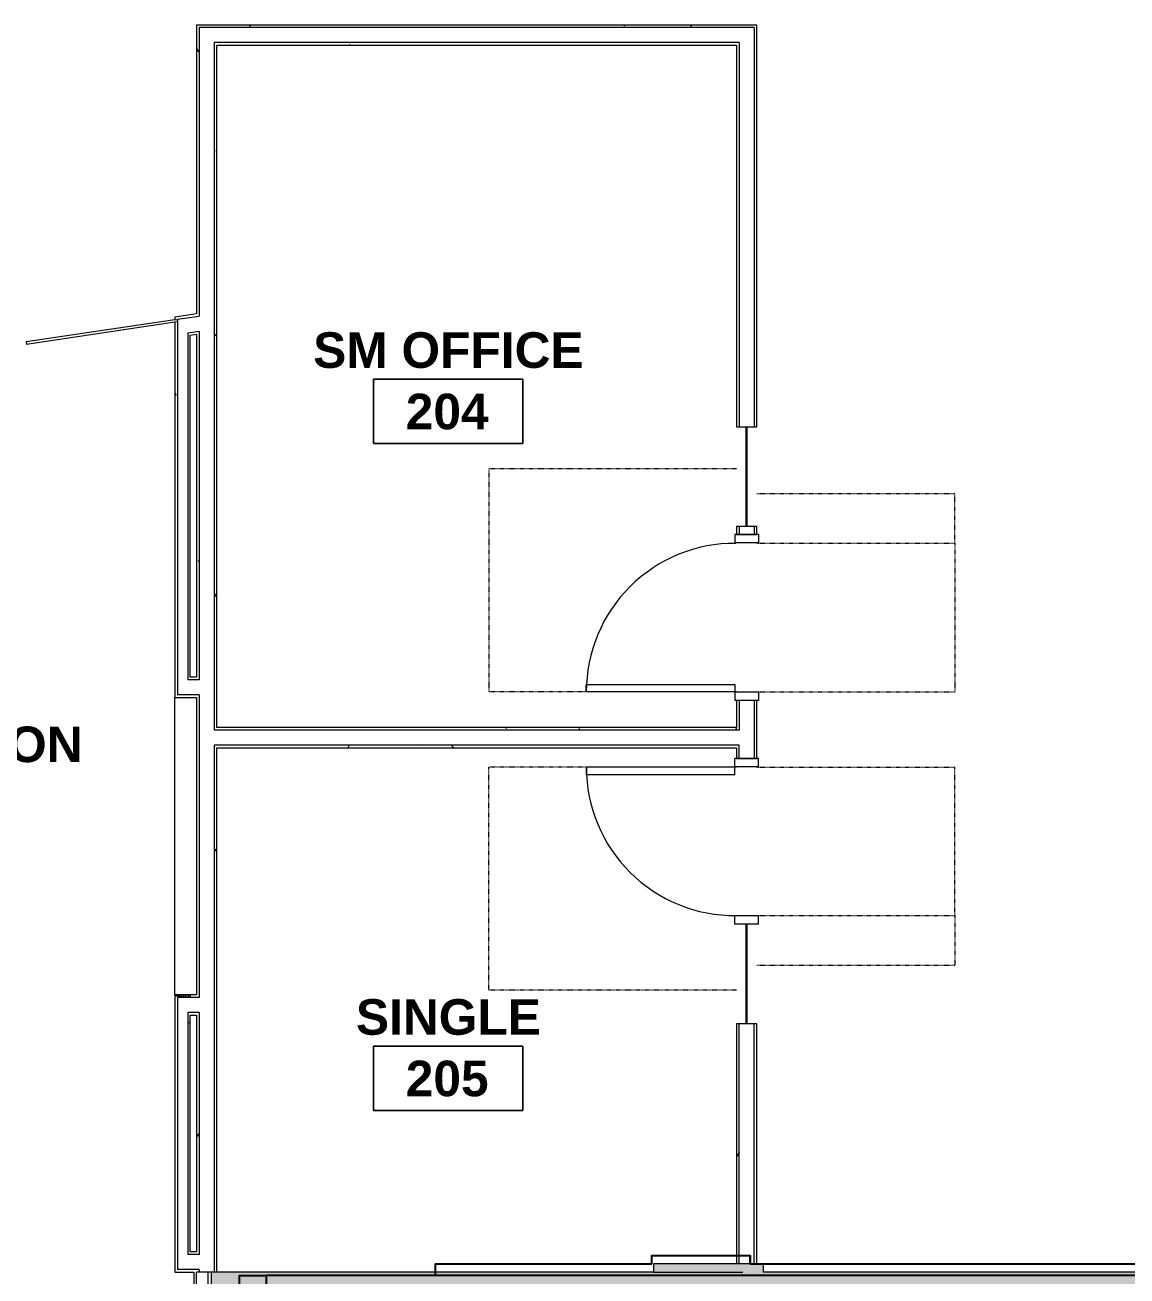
# Model space of a CAD drawing. Header units: inches. Extents: x 25329 to 28023, y 11893 to 13703.
# Drawn here: x 26722.2 to 26988.2, y 12999.2 to 13301 of the extents above; entities that cross this region are included whole.
import ezdxf

# ---------------------------------------------------------------- set-up
doc = ezdxf.new("R2010")
doc.units = ezdxf.units.IN
doc.header["$MEASUREMENT"] = 0
doc.linetypes.add('Dash', pattern=[0.25, 0.125, -0.125])
doc.linetypes.add('Overhead 1_16_', pattern=[0.101562, 0.0625, -0.039062])
for name, color, linetype, lineweight in [('A-AREA-IDEN', 2, 'Continuous', 9), ('A-DOOR', 31, 'Continuous', 13), ('A-DOOR-FRAM', 31, 'Continuous', 20), ('A-FLOR-OVHD', 1, 'Overhead 1_16_', 9), ('A-GENM', 13, 'Continuous', 13), ('A-GLAZ', 151, 'Continuous', 13), ('A-WALL', 113, 'Continuous', 13), ('A-WALL-PATT', 111, 'Continuous', 13), ('I-WALL', 2, 'Continuous', 13), ('Plaza America_Tower 1_2nd Floor -REVIT_dwg', 8, 'Continuous', 9)]:
    doc.layers.add(name, color=color, linetype=linetype, lineweight=lineweight)
doc.layers.add('L1$0$SCOPE', color=7, linetype='Continuous')
doc.styles.add('Swis721 Lt BT_B', font='', dxfattribs={"height": 8.583975})
doc.styles.get('Swis721 Lt BT_B').set_extended_font_data('Swis721 Lt BT', bold=True)
pattern_1 = [(0, (0, 0), (30.72, 7.68), [1.267, -21.773, 1.267, -21.773, -122.88]), (0, (0, 0), (30.72, 7.68), [-46.08, 1.267, -44.813, 1.267, -21.773, -53.76]), (0, (0, 0), (30.72, 7.68), [-115.2, 1.267, -14.093, 1.267, -37.133]), (120, (11.52, 3.84), (-22.0110751, 22.7643004), [1.267, -21.773, 1.267, -21.773, -122.88]), (120, (11.52, 3.84), (-22.0110751, 22.7643004), [-46.08, 1.267, -44.813, 1.267, -21.773, -53.76]), (120, (11.52, 3.84), (-22.0110751, 22.7643004), [-115.2, 1.267, -14.093, 1.267, -37.133]), (240, (15.36, 19.2), (-8.7089249, -30.4443004), [1.267, -21.773, 1.267, -21.773, -122.88]), (240, (15.36, 19.2), (-8.7089249, -30.4443004), [-46.08, 1.267, -44.813, 1.267, -21.773, -53.76]), (240, (15.36, 19.2), (-8.7089249, -30.4443004), [-115.2, 1.267, -14.093, 1.267, -37.133])]

# ---------------------------------------------------------------- blocks, each defined once
blk = doc.blocks.new('L1')
at = {"layer": 'L1$0$SCOPE', "linetype": 'Continuous'}
for p, q in [((26821.18, 13002.14), (26873.48, 13002.14)), ((26821.18, 13002.14), (26821.18, 12999.26)), ((26873.48, 13004.14), (26897.23, 13004.14)), ((26897.23, 13002.14), (26897.23, 13004.14)), ((26897.23, 13002.14), (27048.98, 13002.14)), ((27289.35, 12999.26), (26780.43, 12999.26))]:
    blk.add_line(p, q, dxfattribs=at)
blk.add_lwpolyline([(26873.48, 13002.14), (26873.48, 13004.14), (26897.23, 13004.14), (26897.23, 13002.14), (27048.98, 13002.14), (27048.98, 13004.14), (27072.73, 13004.14), (27072.73, 13002.14), (27289.35, 13002.14), (27289.35, 12999.26)], dxfattribs=at)
blk.add_lwpolyline([(26780.43, 12953.17), (26773.93, 12953.17), (26773.93, 12999.26), (26780.43, 12999.26)], close=True, dxfattribs=at)
blk = doc.blocks.new('Single Flush - OTJ_SOLIDFLUSH_ALUM-5257424-FIRST FLOOR CONSTRUCTION')
at = {"layer": 'A-DOOR', "lineweight": 20}
for p, q in [((16.16, -2.88), (17.91, -2.88)), ((16.16, -38.69), (16.16, -2.88)), ((17.91, -2.88), (17.91, -38.69)), ((17.91, -38.69), (16.16, -38.69))]:
    blk.add_line(p, q, dxfattribs=at)
at = {"layer": 'A-DOOR', "lineweight": 9}
blk.add_arc((17.91, -2.88), 35.81, 179.5, 270, dxfattribs=at)
at = {"layer": 'A-DOOR-FRAM'}
for p, q in [((-20, 2.88), (-20, -2.88)), ((-20, 2.88), (-18, 2.88)), ((-18, 2.88), (-18, -2.88)), ((18, 2.88), (18, -2.88)), ((18, 2.88), (20, 2.88)), ((20, 2.88), (20, -2.88)), ((-20, -2.88), (-18, -2.88)), ((18, -2.88), (20, -2.88))]:
    blk.add_line(p, q, dxfattribs=at)
at = {"layer": 'A-GENM', "linetype": 'Dash', "lineweight": 9}
for p, q in [((-17.91, 50.25), (-29.91, 50.25)), ((-29.91, 2.44), (-29.91, 50.25)), ((-17.91, 50.25), (17.91, 50.25)), ((-17.91, 2.44), (-17.91, 50.25)), ((17.91, 2.44), (17.91, 50.25)), ((17.87, 2.44), (17.91, 2.44)), ((-35.91, -2.44), (-35.91, -62.25)), ((17.87, -2.44), (17.91, -2.44)), ((17.91, -2.44), (17.91, -62.25)), ((-35.91, -62.25), (17.91, -62.25))]:
    blk.add_line(p, q, dxfattribs=at)
blk = doc.blocks.new('Single Flush - OTJ_SOLIDFLUSH_ALUM-5257425-FIRST FLOOR CONSTRUCTION')
at = {"layer": 'A-DOOR', "lineweight": 20}
for p, q in [((16.16, 38.69), (16.16, 2.87)), ((17.91, 38.69), (16.16, 38.69)), ((17.91, 2.87), (17.91, 38.69)), ((16.16, 2.87), (17.91, 2.87))]:
    blk.add_line(p, q, dxfattribs=at)
at = {"layer": 'A-DOOR', "lineweight": 9}
blk.add_arc((17.91, 2.87), 35.81, 90, 180.5, dxfattribs=at)
at = {"layer": 'A-DOOR-FRAM'}
for p, q in [((-20, -2.88), (-20, 2.87)), ((-20, 2.87), (-18, 2.87)), ((-18, -2.88), (-18, 2.87)), ((18, -2.88), (18, 2.87)), ((18, 2.87), (20, 2.87)), ((20, -2.88), (20, 2.87)), ((-20, -2.88), (-18, -2.88)), ((18, -2.88), (20, -2.88))]:
    blk.add_line(p, q, dxfattribs=at)
at = {"layer": 'A-GENM', "linetype": 'Dash', "lineweight": 9}
for p, q in [((-35.91, 62.25), (17.91, 62.25)), ((-35.91, 2.44), (-35.91, 62.25)), ((17.91, 2.44), (17.91, 62.25)), ((17.87, 2.44), (17.91, 2.44)), ((-29.91, -2.44), (-29.91, -50.25)), ((-17.91, -2.44), (-17.91, -50.25)), ((17.87, -2.44), (17.91, -2.44)), ((17.91, -2.44), (17.91, -50.25)), ((-17.91, -50.25), (-29.91, -50.25)), ((-17.91, -50.25), (17.91, -50.25))]:
    blk.add_line(p, q, dxfattribs=at)
blk = doc.blocks.new('Frameless opening with glazing - 24_ x 96_-4900874-FIRST FLOOR CONSTRUCTION')
at = {"layer": 'A-GLAZ', "lineweight": 30}
blk.add_line((-13.5, 0.0625), (10.5, 0.0625), dxfattribs=at)
blk = doc.blocks.new('Room Tag - Room Name and Number-3379422-FIRST FLOOR CONSTRUCTION')
at = {"layer": 'A-AREA-IDEN'}
for p, q in [((-0.1881, -0.1636), (-0.1881, -0.0018)), ((-0.1881, -0.0018), (0.1869, -0.0018)), ((0.1869, -0.0018), (-0.1881, -0.0018)), ((-0.1881, -0.0018), (-0.1881, -0.1636)), ((0.1869, -0.0018), (0.1869, -0.1636)), ((0.1869, -0.1636), (0.1869, -0.0018)), ((0.1869, -0.1636), (-0.1881, -0.1636)), ((-0.1881, -0.1636), (0.1869, -0.1636))]:
    blk.add_line(p, q, dxfattribs=at)

msp = doc.modelspace()

# ---------------------------------------------------------------- hatches: boundary and pattern name
at = {"layer": 'A-WALL-PATT', "lineweight": 9}
h = msp.add_hatch(dxfattribs=at)
h.set_pattern_fill('FP2_2', color=256, style=0, pattern_type=2)
h.set_pattern_definition(pattern_1)
h.paths.add_polyline_path([(26763.6, 13000.11), (26764.23, 13000.11), (26764.23, 13000.73), (26763.6, 13000.73)], flags=0)
h.paths.add_polyline_path([(26764.23, 13004.36), (26764.23, 13062.73), (26763.6, 13062.73), (26763.6, 13004.36)], flags=0)
h.paths.add_polyline_path([(26763.6, 13066.36), (26764.23, 13066.36), (26764.23, 13139.39), (26763.6, 13139.39), (26763.6, 13066.98)], flags=0)
h.paths.add_polyline_path([(26764.23, 13143.02), (26764.23, 13227.11), (26763.6, 13227.02), (26763.6, 13143.02)], flags=0)
h.paths.add_polyline_path([(26763.6, 13230.68), (26764.23, 13230.78), (26764.23, 13300.99), (26763.6, 13300.99), (26763.6, 13230.78)], flags=0)
h = msp.add_hatch(dxfattribs=at)
h.set_pattern_fill('FP2_2', color=256, style=0, pattern_type=2)
h.set_pattern_definition(pattern_1)
h.paths.add_polyline_path([(26893.93, 13300.36), (26898.18, 13300.36), (26898.18, 13300.99), (26764.23, 13300.99), (26764.23, 13300.36), (26879.03, 13300.36)], flags=0)
h = msp.add_hatch(dxfattribs=at)
h.set_pattern_fill('FP2_2', color=256, style=0, pattern_type=2)
h.set_pattern_definition(pattern_1)
h.paths.add_polyline_path([(26898.18, 13131.48), (26898.81, 13131.48), (26898.81, 13138.04), (26898.18, 13138.04)], flags=0)
h.paths.add_polyline_path([(26898.81, 13178.04), (26898.81, 13180.04), (26898.18, 13180.04), (26898.18, 13178.04)], flags=0)
h.paths.add_polyline_path([(26898.81, 13204.04), (26898.81, 13300.99), (26898.18, 13300.99), (26898.18, 13204.04)], flags=0)
h = msp.add_hatch(dxfattribs=at)
h.set_pattern_fill('FP2_2', color=256, style=0, pattern_type=2)
h.set_pattern_definition(pattern_1)
h.paths.add_polyline_path([(26767.85, 13000.11), (26768.48, 13000.11), (26768.48, 13127.23), (26767.85, 13127.23), (26767.85, 13040.1)], flags=0)
h.paths.add_polyline_path([(26767.85, 13130.86), (26768.48, 13130.86), (26768.48, 13296.74), (26767.85, 13296.74), (26767.85, 13139.11)], flags=0)
h = msp.add_hatch(dxfattribs=at)
h.set_pattern_fill('FP2_2', color=256, style=0, pattern_type=2)
h.set_pattern_definition(pattern_1)
h.paths.add_polyline_path([(26879.03, 13296.11), (26893.93, 13296.11), (26893.93, 13296.74), (26768.48, 13296.74), (26768.48, 13296.11)], flags=0)
h = msp.add_hatch(dxfattribs=at)
h.set_pattern_fill('FP2_2', color=256, style=0, pattern_type=2)
h.set_pattern_definition(pattern_1)
h.paths.add_polyline_path([(26758.35, 13139.39), (26758.98, 13139.39), (26758.98, 13229.43), (26758.35, 13229.34), (26758.35, 13139.48)], flags=0)
h.paths.add_polyline_path([(26758.35, 13229.84), (26758.98, 13229.94), (26758.98, 13230.63), (26758.35, 13230.54), (26758.35, 13230.11)], flags=0)
h = msp.add_hatch(dxfattribs=at)
h.set_pattern_fill('FP2_2', color=256, style=0, pattern_type=2)
h.set_pattern_definition(pattern_1)
h.paths.add_polyline_path([(26898.53, 13130.86), (26898.81, 13130.86), (26898.81, 13131.48), (26898.18, 13131.48), (26898.18, 13130.86)], flags=0)
h.paths.add_polyline_path([(26894.56, 13130.86), (26894.56, 13131.48), (26768.48, 13131.48), (26768.48, 13130.86), (26879.03, 13130.86)], flags=0)
h = msp.add_hatch(dxfattribs=at)
h.set_pattern_fill('FP2_2', color=256, style=0, pattern_type=2)
h.set_pattern_definition(pattern_1)
h.paths.add_polyline_path([(26813.46, 13126.61), (26894.56, 13126.61), (26894.56, 13127.23), (26768.48, 13127.23), (26768.48, 13126.61)], flags=0)
h = msp.add_hatch(dxfattribs=at)
h.set_pattern_fill('FP2_2', color=256, style=0, pattern_type=2)
h.set_pattern_definition(pattern_1)
h.paths.add_polyline_path([(26894.56, 13002.11), (26894.56, 13060.04), (26893.93, 13060.04), (26893.93, 13002.11)], flags=0)
h.paths.add_polyline_path([(26893.93, 13124.04), (26894.56, 13124.04), (26894.56, 13126.61), (26893.93, 13126.61)], flags=0)
h = msp.add_hatch(dxfattribs=at)
h.set_pattern_fill('FP2_2', color=256, style=0, pattern_type=2)
h.set_pattern_definition(pattern_1)
h.paths.add_polyline_path([(26758.35, 13000.73), (26758.98, 13000.73), (26758.98, 13066.36), (26758.35, 13066.36), (26758.35, 13004.36)], flags=0)
h = msp.add_hatch(dxfattribs=at)
h.set_pattern_fill('FP2_2', color=256, style=0, pattern_type=2)
h.set_pattern_definition(pattern_1)
h.paths.add_polyline_path([(26762.1, 13004.98), (26762.1, 13062.11), (26761.48, 13062.11), (26761.48, 13004.98)], flags=0)
for points in [[(26895.43, 13000.11), (26895.43, 13002.11), (26873.93, 13002.11), (26873.93, 13000.11), (26894.56, 13000.11)], [(26895.43, 12815.84), (26900.43, 12815.84), (26900.43, 13002.11), (26895.43, 13002.11), (26895.43, 12842.08)], [(26767.85, 12986.11), (26780.35, 12986.11), (26780.35, 13000.11), (26767.23, 13000.11), (26767.23, 12986.11)], [(26881.43, 12986.11), (26895.43, 12986.11), (26895.43, 13000.11), (26780.35, 13000.11), (26780.35, 12986.11), (26879.03, 12986.11)], [(27010.17, 12996.11), (27048.68, 12996.11), (27048.68, 13000.11), (26900.43, 13000.11), (26900.43, 12996.11)]]:
    msp.add_hatch(color=7, dxfattribs=at).paths.add_polyline_path(points, flags=0)

# ---------------------------------------------------------------- linework, layer by layer
at = {"layer": 'A-FLOR-OVHD'}
for p, q in [((26758.35, 13138.77), (26760.35, 13138.77)), ((26760.35, 13138.77), (26762.35, 13138.77)), ((26758.35, 13066.77), (26762.35, 13066.77))]:
    msp.add_line(p, q, dxfattribs=at)
at = {"layer": 'A-WALL'}
for p, q in [((26898.18, 13300.36), (26764.23, 13300.36)), ((26764.23, 13300.36), (26764.23, 13230.78)), ((26898.18, 13300.36), (26898.18, 13204.04)), ((26894.56, 13296.74), (26767.85, 13296.74)), ((26767.85, 13296.74), (26767.85, 13130.86)), ((26894.56, 13296.74), (26894.56, 13204.04)), ((26758.35, 13229.84), (26758.98, 13229.94)), ((26758.35, 13229.34), (26758.98, 13229.43)), ((26758.98, 13230), (26764.23, 13230.78)), ((26758.98, 13230), (26758.98, 13139.39)), ((26761.48, 13226.71), (26764.23, 13227.11)), ((26761.48, 13226.71), (26761.48, 13143.02)), ((26764.23, 13227.11), (26764.23, 13143.02)), ((26894.56, 13180.04), (26894.56, 13178.04)), ((26898.18, 13180.04), (26898.18, 13178.04)), ((26764.23, 13143.02), (26761.48, 13143.02)), ((26764.23, 13139.39), (26758.98, 13139.39)), ((26764.23, 13139.39), (26764.23, 13066.36)), ((26894.56, 13138.04), (26894.56, 13130.86)), ((26898.18, 13138.04), (26898.18, 13124.04)), ((26894.56, 13130.86), (26767.85, 13130.86)), ((26767.85, 13127.23), (26767.85, 13000.11)), ((26894.56, 13127.23), (26767.85, 13127.23)), ((26894.56, 13124.04), (26894.56, 13127.23)), ((26758.98, 13066.36), (26758.98, 13000.73)), ((26764.23, 13066.36), (26758.98, 13066.36)), ((26761.48, 13062.73), (26761.48, 13004.36)), ((26764.23, 13062.73), (26761.48, 13062.73)), ((26764.23, 13062.73), (26764.23, 13004.36)), ((26894.56, 13002.11), (26894.56, 13060.04)), ((26898.18, 13002.11), (26898.18, 13060.04)), ((26764.23, 13004.36), (26761.48, 13004.36)), ((26764.23, 13000.73), (26758.98, 13000.73)), ((26763.6, 12986.13), (26763.6, 13000.11)), ((26764.23, 13000.73), (26764.23, 13000.11))]:
    msp.add_line(p, q, dxfattribs=at)
at = {"layer": 'A-WALL', "color": 55}
for p, q in [((26898.81, 13002.11), (26895.43, 13002.11)), ((26768.48, 13000.11), (26767.23, 13000.11))]:
    msp.add_line(p, q, dxfattribs=at)
at = {"layer": 'A-WALL', "color": 8, "lineweight": 20}
for p, q in [((26766.35, 13000.11), (26766.35, 12986.13)), ((26873.93, 13000.11), (26768.48, 13000.11)), ((27048.68, 13000.11), (26900.43, 13000.11))]:
    msp.add_line(p, q, dxfattribs=at)
at = {"layer": 'I-WALL'}
for p, q in [((26898.81, 13300.99), (26763.6, 13300.99)), ((26763.6, 13300.99), (26763.6, 13231.32)), ((26898.81, 13204.04), (26898.81, 13300.99)), ((26768.48, 13296.11), (26893.93, 13296.11)), ((26768.48, 13131.48), (26768.48, 13296.11)), ((26893.93, 13296.11), (26893.93, 13204.04)), ((26763.6, 13231.32), (26758.35, 13230.54)), ((26758.35, 13229.84), (26722.44, 13224.52)), ((26722.52, 13224.03), (26758.35, 13229.34)), ((26758.35, 13230.54), (26758.35, 13229.84)), ((26758.35, 13229.34), (26758.35, 13138.77)), ((26762.1, 13226.17), (26763.6, 13226.39)), ((26762.1, 13143.64), (26762.1, 13226.17)), ((26763.6, 13226.39), (26763.6, 13143.64)), ((26722.44, 13224.52), (26722.52, 13224.03)), ((26893.93, 13204.04), (26898.81, 13204.04)), ((26898.81, 13180.04), (26893.93, 13180.04)), ((26893.93, 13180.04), (26893.93, 13178.04)), ((26898.81, 13178.04), (26898.81, 13180.04)), ((26893.93, 13178.04), (26898.81, 13178.04)), ((26763.6, 13143.64), (26762.1, 13143.64)), ((26758.35, 13138.77), (26763.6, 13138.77)), ((26763.6, 13138.77), (26763.6, 13066.98)), ((26898.81, 13138.04), (26893.93, 13138.04)), ((26893.93, 13138.04), (26893.93, 13131.48)), ((26898.81, 13124.04), (26898.81, 13138.04)), ((26893.93, 13131.48), (26768.48, 13131.48)), ((26768.48, 13000.11), (26768.48, 13126.61)), ((26768.48, 13126.61), (26893.93, 13126.61)), ((26893.93, 13126.61), (26893.93, 13124.04)), ((26893.93, 13124.04), (26898.81, 13124.04)), ((26758.35, 13066.98), (26758.35, 13000.11)), ((26763.6, 13066.98), (26758.35, 13066.98)), ((26762.1, 13004.98), (26762.1, 13062.11)), ((26762.1, 13062.11), (26763.6, 13062.11)), ((26763.6, 13062.11), (26763.6, 13004.98)), ((26893.93, 13060.04), (26893.93, 13002.11)), ((26898.81, 13060.04), (26893.93, 13060.04)), ((26898.81, 13002.11), (26898.81, 13060.04)), ((26763.6, 13004.98), (26762.1, 13004.98)), ((26758.35, 13000.11), (26762.98, 13000.11)), ((26762.98, 13000.11), (26762.98, 12986.13)), ((26767.23, 13000.11), (26763.6, 13000.11)), ((26767.23, 12986.13), (26767.23, 13000.11))]:
    msp.add_line(p, q, dxfattribs=at)
at = {"layer": 'I-WALL', "lineweight": 9}
msp.add_line((26758.35, 13066.98), (26758.35, 13138.77), dxfattribs=at)
at = {"layer": 'I-WALL', "color": 8, "lineweight": 20}
for p, q in [((26895.43, 13002.11), (26873.93, 13002.11)), ((26873.93, 13002.11), (26873.93, 13000.11)), ((26900.43, 13002.11), (26898.81, 13002.11)), ((26900.43, 13000.11), (26900.43, 13002.11)), ((26873.93, 13000.11), (26895.43, 13000.11))]:
    msp.add_line(p, q, dxfattribs=at)

# ---------------------------------------------------------------- block references
at = {"layer": 'A-AREA-IDEN', "xscale": 95.99999999999994, "yscale": 95.99999999999994, "zscale": 95.99999999999994}
for p in [(26824.38, 13215.72), (26824.38, 13054.82)]:
    msp.add_blockref('Room Tag - Room Name and Number-3379422-FIRST FLOOR CONSTRUCTION', p, dxfattribs=at)
at = {"layer": 'A-DOOR'}
for name, p, rotation in [('Single Flush - OTJ_SOLIDFLUSH_ALUM-5257424-FIRST FLOOR CONSTRUCTION', (26896.37, 13158.04), 269.9999999999999), ('Single Flush - OTJ_SOLIDFLUSH_ALUM-5257425-FIRST FLOOR CONSTRUCTION', (26896.37, 13104.04), 89.9999999999999)]:
    msp.add_blockref(name, p, dxfattribs=dict(at, rotation=rotation))
at = {"layer": 'A-GLAZ'}
for p, rotation in [((26896.37, 13193.54), 89.99999999999991), ((26896.37, 13073.54), 89.9999999999999)]:
    msp.add_blockref('Frameless opening with glazing - 24_ x 96_-4900874-FIRST FLOOR CONSTRUCTION', p, dxfattribs=dict(at, rotation=rotation))
at = {"layer": 'Plaza America_Tower 1_2nd Floor -REVIT_dwg'}
msp.add_blockref('L1', (0, 0), dxfattribs=at)

# ---------------------------------------------------------------- texts
at = {"layer": 'A-AREA-IDEN', "char_height": 8.584, "attachment_point": 2, "line_spacing_factor": 0.998538, "style": 'Swis721 Lt BT_B'}
for s, insert, width in [('SM OFFICE', (26824.39, 13226.86), 73.872), ('204', (26824.1, 13212.04), 23.004), ('RECEPTION', (26701.12, 13131.74), 77.76), ('SINGLE', (26824.39, 13065.96), 49.464), ('205', (26824.1, 13051.13), 23.004)]:
    msp.add_mtext(s, dxfattribs=dict(at, insert=insert, width=width))

doc.saveas('drawing.dxf')
